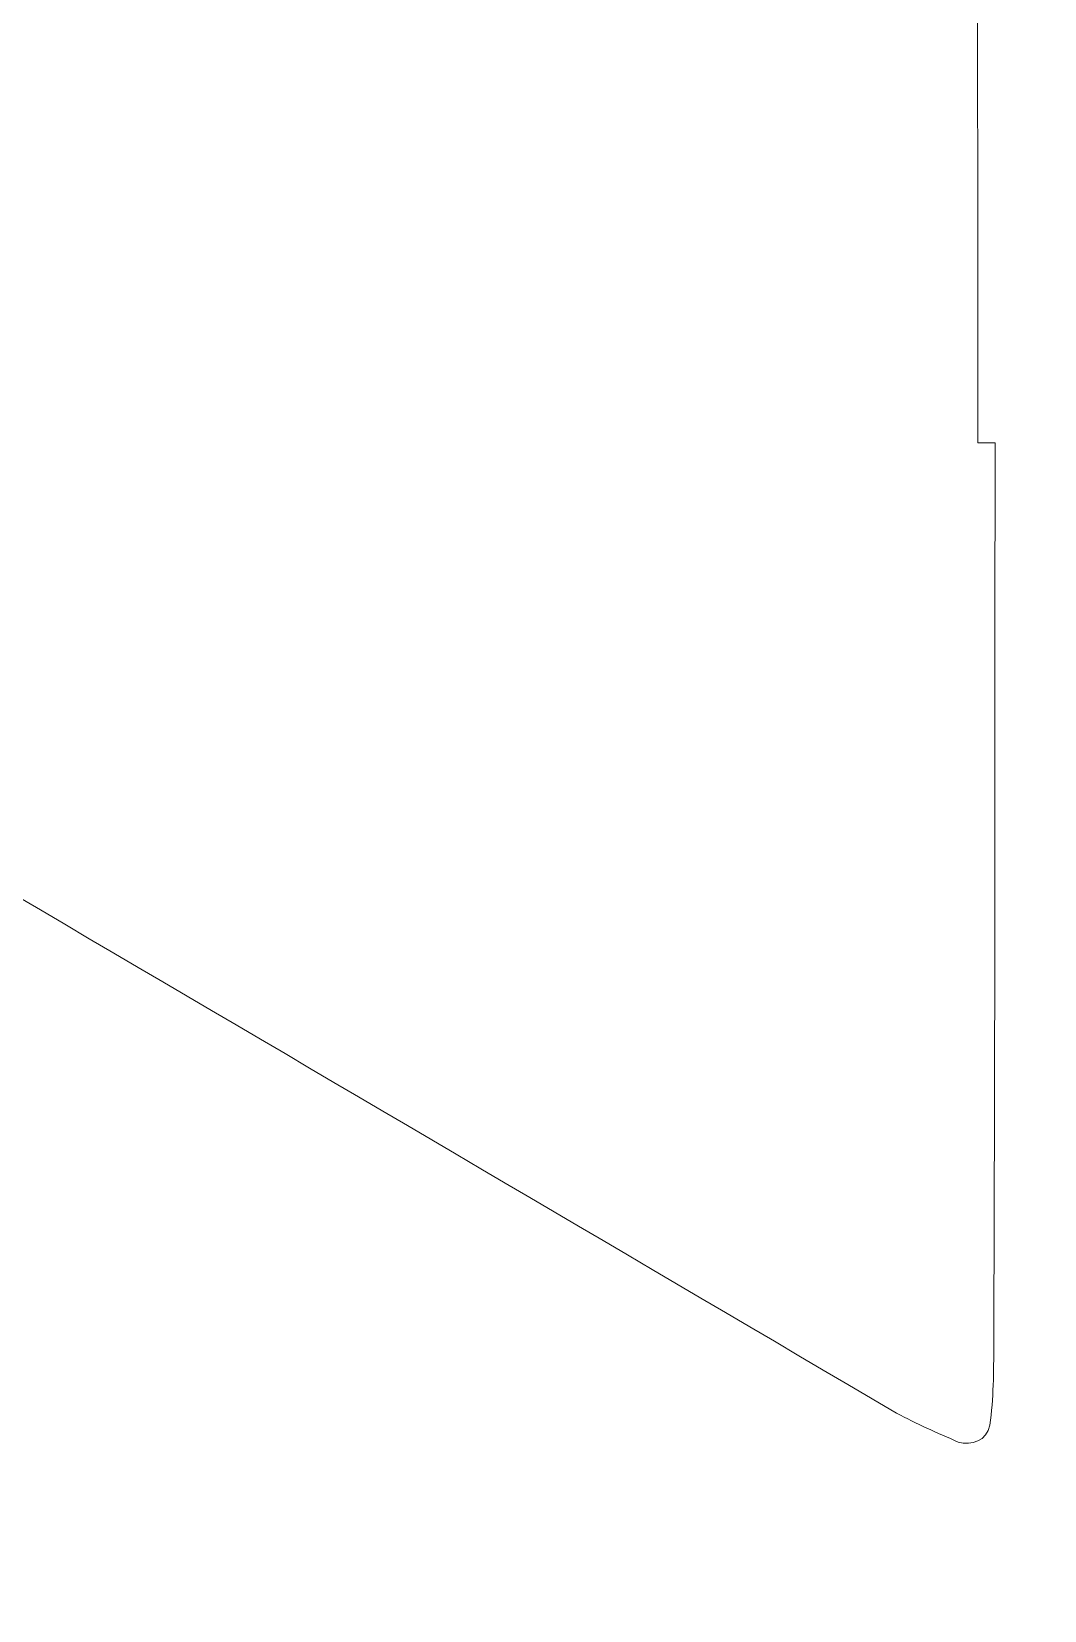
# Model space of a CAD drawing. Header units: centimetres. Extents: x 0.6 to 13.4, y -19.3 to -0.7.
# Drawn here: x 12.514 to 12.7787, y -11.0622 to -10.6496 of the extents above; entities that cross this region are included whole.
import ezdxf

# ---------------------------------------------------------------- set-up
doc = ezdxf.new("R2010")
doc.units = ezdxf.units.CM
doc.header["$MEASUREMENT"] = 0
doc.layers.add('Layer 1', color=7, linetype='Continuous')

# ---------------------------------------------------------------- blocks, each defined once
blk = doc.blocks.new('block 2')
at = {"layer": 'Layer 1', "lineweight": 0}
for points, knots in [([(12.86103, -0.66961), (12.86103, -0.66961), (1.10897, -0.66961), (1.10897, -0.66961), (0.80703, -0.66961), (0.56164, -0.915), (0.56164, -1.21694), (0.56164, -1.21694), (0.56164, -18.79808), (0.56164, -18.79808), (0.56164, -19.10002), (0.80703, -19.34541), (1.10897, -19.34541), (1.10897, -19.34541), (12.86103, -19.34541), (12.86103, -19.34541), (13.16297, -19.34541), (13.40836, -19.10002), (13.40836, -18.79808), (13.40836, -18.79808), (13.40836, -1.21694), (13.40836, -1.21694), (13.40836, -0.915), (13.16297, -0.66961), (12.86103, -0.66961)], [0, 0, 0, 0, 1, 1, 1, 2, 2, 2, 3, 3, 3, 4, 4, 4, 5, 5, 5, 6, 6, 6, 7, 7, 7, 8, 8, 8, 8]), ([(12.76541, -10.99285), (12.76541, -10.9997), (12.76541, -11.00689), (12.76438, -11.01375), (12.7637, -11.01786), (12.75958, -11.01924), (12.75616, -11.01821), (12.75067, -11.01581), (12.74519, -11.01341), (12.74005, -11.01067), (12.60364, -10.93047), (12.46724, -10.85027), (12.33083, -10.77042), (12.32261, -10.76562), (12.31438, -10.76082), (12.30856, -10.75294), (12.264, -10.69844), (12.22254, -10.64224), (12.19237, -10.5778), (12.16084, -10.51063), (12.14474, -10.44105), (12.15296, -10.36668), (12.16256, -10.28409), (12.19066, -10.20732), (12.23076, -10.13466), (12.23864, -10.11992), (12.24893, -10.11513), (12.26469, -10.11581), (12.34249, -10.12027), (12.41857, -10.13158), (12.49123, -10.16139), (12.54367, -10.18333), (12.58925, -10.21452), (12.62626, -10.2577), (12.64272, -10.27655), (12.6578, -10.29677), (12.67184, -10.31699), (12.70612, -10.36634), (12.72942, -10.42118), (12.7517, -10.47636), (12.75855, -10.49315), (12.76164, -10.51028), (12.7613, -10.52845), (12.76096, -10.60453), (12.7613, -10.68096), (12.7613, -10.75705), (12.7613, -10.75705), (12.76575, -10.75705), (12.76575, -10.75705), (12.76575, -10.83553), (12.76575, -10.91402), (12.76541, -10.99285)], [0, 0, 0, 0, 1, 1, 1, 2, 2, 2, 3, 3, 3, 4, 4, 4, 5, 5, 5, 6, 6, 6, 7, 7, 7, 8, 8, 8, 9, 9, 9, 10, 10, 10, 11, 11, 11, 12, 12, 12, 13, 13, 13, 14, 14, 14, 15, 15, 15, 16, 16, 16, 17, 17, 17, 17]), ([(12.11663, -11.52921), (12.08099, -11.53127), (12.04535, -11.53641), (12.0097, -11.53778), (11.98605, -11.53846), (11.9624, -11.5347), (11.93876, -11.53264), (11.8733, -11.52647), (11.81298, -11.50625), (11.75917, -11.46786), (11.68891, -11.41782), (11.6351, -11.35408), (11.59055, -11.28073), (11.58198, -11.26634), (11.58369, -11.25537), (11.59157, -11.24166), (11.62551, -11.18614), (11.66561, -11.13679), (11.71324, -11.09292), (11.78659, -11.02506), (11.87398, -10.99285), (11.97269, -10.98805), (12.02513, -10.98565), (12.07722, -10.98839), (12.12897, -10.99696), (12.14987, -11.00073), (12.17113, -11.00141), (12.19066, -11.01272), (12.32912, -11.09223), (12.46792, -11.17106), (12.60707, -11.24955), (12.6129, -11.25332), (12.61975, -11.25537), (12.62284, -11.26497), (12.61187, -11.27114), (12.60056, -11.27833), (12.58925, -11.28451), (12.4693, -11.35271), (12.349, -11.42022), (12.22939, -11.48945), (12.19374, -11.51002), (12.1581, -11.52647), (12.11663, -11.52921)], [0, 0, 0, 0, 1, 1, 1, 2, 2, 2, 3, 3, 3, 4, 4, 4, 5, 5, 5, 6, 6, 6, 7, 7, 7, 8, 8, 8, 9, 9, 9, 10, 10, 10, 11, 11, 11, 12, 12, 12, 13, 13, 13, 14, 14, 14, 14])]:
    blk.add_open_spline(points, degree=3, knots=knots, dxfattribs=at)

msp = doc.modelspace()

# ---------------------------------------------------------------- block references
at = {"layer": 'Layer 1'}
msp.add_blockref('block 2', (0, 0), dxfattribs=at)

doc.saveas('drawing.dxf')
